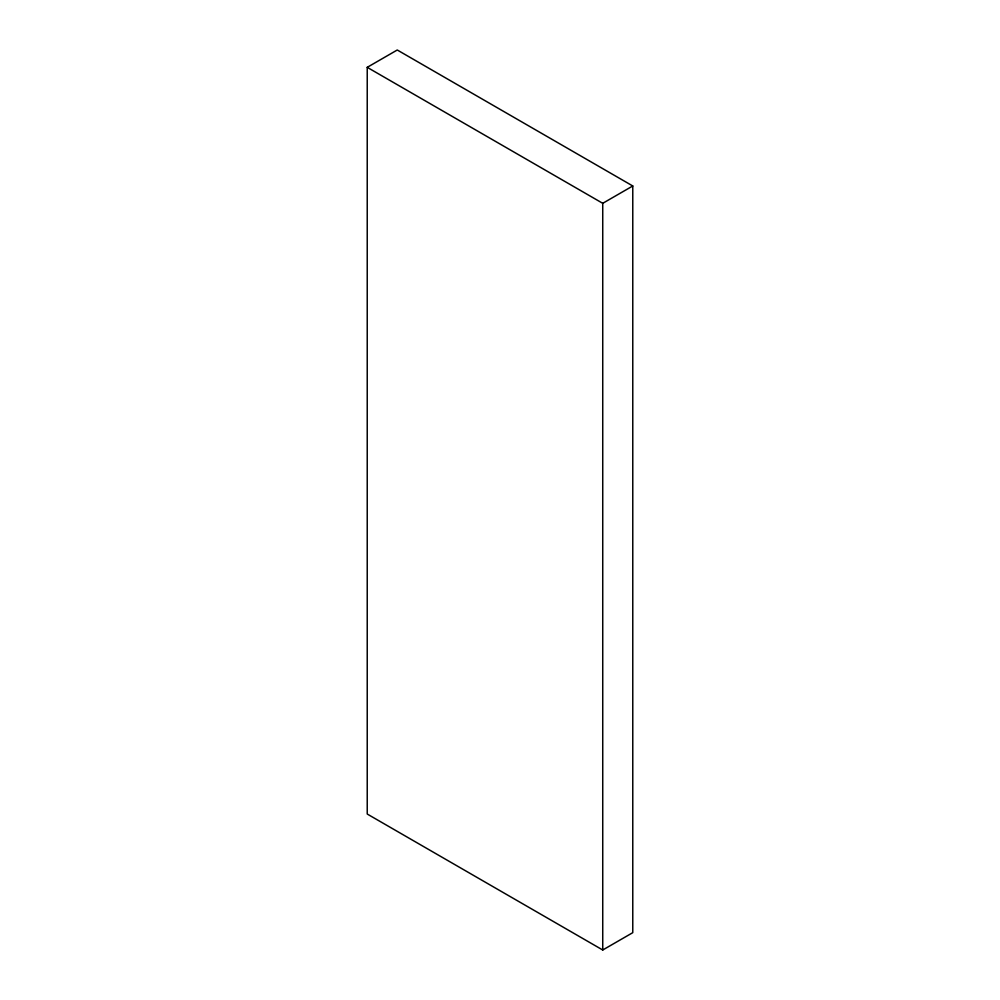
<?xml version="1.0" encoding="UTF-8"?>
<svg xmlns="http://www.w3.org/2000/svg" width="1000" height="1000" viewBox="0 0 1000 1000"><rect width="100%" height="100%" fill="white"/><g stroke="black" fill="none" stroke-linecap="round" stroke-linejoin="round"><path stroke-width="1.5" d="M367.225 67.337L397.262 50L632.775 185.975L632.775 932.663L602.737 950L367.225 814.025L367.225 67.337L602.737 203.312L632.775 185.975M602.737 203.312L602.737 950"/></g></svg>
